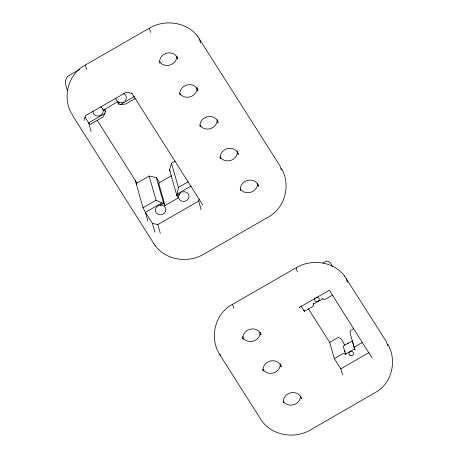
<?xml version="1.0" encoding="UTF-8"?>
<svg xmlns="http://www.w3.org/2000/svg" width="458" height="458" viewBox="0 0 458 458"><rect width="100%" height="100%" fill="white"/><g stroke="black" fill="none" stroke-linecap="round" stroke-linejoin="round"><path stroke-width="0.69" d="M176.788 56.323L176.765 57.405C175.706 65.649 164.084 68.477 159.55 61.481L159.699 61.698M196.974 88.142L196.951 89.224C195.892 97.468 184.271 100.296 179.736 93.3L179.885 93.518M217.161 119.962L217.138 121.044C216.079 129.288 204.457 132.116 199.923 125.12L200.072 125.337M237.347 151.781L237.324 152.863C236.265 161.107 224.643 163.935 220.109 156.939L220.258 157.157M257.533 183.601L257.511 184.683C256.554 192.881 244.761 195.755 240.295 188.759L240.444 188.977M260.064 332.405L260.035 333.481C258.976 341.725 247.36 344.559 242.82 337.563L242.356 336.596M280.25 364.225L280.222 365.301C279.162 373.545 267.546 376.379 263.007 369.383L263.161 369.6M300.437 396.044L300.408 397.12C299.349 405.37 287.733 408.198 283.199 401.202M84.1 120.5L85.394 115.759L126.46 92.144L131.887 93.283M92.791 110.945L93.426 113.784L95.333 115.485A5.267 4.832 -15.9 0 0 101.653 114.46C103.187 112.989 103.685 110.504 102.54 108.649M136.89 184.717L136.135 183.526L149.136 176.049L156.281 177.549L163.615 203.283L165.046 205.545L178.305 197.919L176.874 195.658L178.38 187.436L171.475 163.208L175.174 161.079M119.114 102.392L118.788 104.098L120.574 104.476L125.503 104.086L135.356 98.418M299.549 307.123L299.217 307.524L329.325 290.212L372.033 357.904M84.936 117.002L88.64 122.836L90.163 124.41L103.164 116.933L105.529 111.723L104.756 109.015M179.364 194.186L176.874 195.658L169.54 169.924L171.475 163.208M201.154 209.81L198.663 201.062L199.207 199.173M350.714 330.43L350.107 331.804L350.233 333.516L354.629 348.956M103.107 110.321L117.357 101.842L118.788 104.098L118.21 102.071M181.15 192.497C179.25 193.591 178.093 195.904 178.694 198.062A5.267 4.832 -15.9 0 0 185.095 201.245A5.267 4.832 -15.9 0 0 188.811 195.148A5.267 4.832 -15.9 0 0 182.416 191.965M197.885 36.657C187.019 21.892 164.806 18.984 149.434 28.161L85.451 64.956C68.087 73.961 62.025 97.142 71.688 113.91M155.296 245.7C166.168 260.465 188.381 263.379 203.747 254.196L267.73 217.401C285.094 208.401 291.156 185.221 281.493 168.447M344.702 276.203C333.83 261.438 311.617 258.524 296.252 267.707L232.721 304.238C214.39 313.656 209.003 338.662 220.292 355.5L260.665 419.139C270.804 435.632 294.523 439.554 310.644 429.839L376.596 391.79C392.38 382.052 396.943 360.228 387.937 344.353M79.669 69.364L69.398 75.272C63.536 78.352 65.5 85.829 67.595 90.615M105.042 113.407L88.64 122.836L91.131 131.583M120.574 104.476L134.48 96.478M171.315 175.843L158.657 183.12L165.046 205.545M154.947 232.177L152.457 223.43L145.421 212.346L143.039 207.755L156.041 200.278L161.829 202.911L163.615 203.283L160.283 205.11M178.38 187.436L188.232 181.769M161.829 202.911L145.421 212.346L147.911 221.088M177.355 193.98L191.267 185.982M152.457 223.43L157.815 224.552L198.663 201.062M323.016 263.127C326.966 258.764 330.882 261.999 332.331 266.55M300.9 305.921L304.347 311.354L312.287 306.786A2.633 2.416 -15.9 0 0 313.255 303.431L313.644 304.043L322.724 298.822L322.335 298.21A2.633 2.416 -15.9 0 0 325.901 298.954L332.623 295.089M342.527 374.867L340.809 368.833L334.3 358.568L329.691 342.384L337.632 337.815M351.246 329.989L353.69 328.581M352.603 341.491L352.208 340.872L343.134 346.093L345.813 354.75A2.633 2.416 -15.9 0 0 342.24 354.005L334.3 358.568M362.581 342.309L355.86 346.174A2.633 2.416 -15.9 0 0 354.893 349.528L352.208 340.872M345.424 354.137L354.498 348.916M340.809 368.833L369.085 352.574M123.717 101.968C121.748 103.073 119.137 102.941 117.403 101.447A5.267 4.832 -15.9 0 1 115.88 98.069M338.273 337.58C342.092 337.603 342.716 342.87 344.937 345.006M100.594 106.857L101.676 107.59M101.825 107.767L102.5 108.563M72.45 114.208L73.022 116.223L153.917 243.713M197.736 36.451L280.159 166.139L281.304 170.158M344.553 275.991L386.604 342.04L387.749 346.059M153.768 243.501L155.445 245.912M308.457 308.915L329.691 342.384M131.755 93.094L202.602 204.772M169.54 169.924L170.302 171.115M156.281 177.549L159.693 182.919M104.098 109.468L105.529 111.723M97.262 120.42L137.079 183.183M346.231 278.401L347.376 282.42M354.32 347.519L354.893 349.528M344.668 350.731L345.051 352.07M296.229 267.93L297.374 271.949M303.963 310.003L304.347 311.354M257.734 183.624L258.495 186.309L257.631 184.076C253.165 177.086 241.372 179.954 240.416 188.158L240.57 190.551L240.192 189.211M237.359 151.134L238.309 154.483L237.444 152.256C232.904 145.26 221.288 148.094 220.229 156.338L220.384 158.731L220.006 157.392M199.413 38.861L200.558 42.88M300.826 396.737L301.398 398.746L300.528 396.519C295.994 389.523 284.378 392.351 283.313 400.595L283.473 402.994M217.361 119.985L218.123 122.664L217.258 120.437C212.718 113.441 201.102 116.275 200.043 124.519L200.198 126.912M280.256 363.578L281.212 366.927L280.342 364.7C275.808 357.704 264.192 360.532 263.127 368.776L263.287 371.175L262.715 369.165M196.986 87.495L197.936 90.844L197.072 88.617C192.532 81.621 180.916 84.455 179.857 92.699L180.011 95.092M260.264 332.428L261.026 335.107L260.155 332.88C255.621 325.884 244.005 328.712 242.94 336.956L243.101 339.355L242.528 337.346M177.177 57.015L177.75 59.025L176.885 56.798C172.345 49.802 160.729 52.63 159.67 60.88L159.825 63.273M232.687 304.467L233.832 308.492M149.411 28.39L150.556 32.409M219.909 354.16L220.292 355.5M149.136 176.049L156.041 200.278M157.815 224.552L160.306 233.299M135.19 180.212L143.039 207.755M85.417 65.191L86.562 69.21M347.799 343.689A2.37 2.175 -15.9 0 1 348.372 343.448M316.278 297.294A2.37 2.175 -15.9 0 1 319.226 299.48A2.37 2.175 -15.9 0 1 315.883 301.404A2.37 2.175 -15.9 0 1 315.219 297.9M123.74 93.547A5.267 4.832 -15.9 0 1 124.805 101.149M160.621 205.052L159.264 205.276A5.267 4.832 -15.9 0 0 156.069 212.523A5.267 4.832 -15.9 0 0 164.296 213.205A5.267 4.832 -15.9 0 0 163.237 205.602L160.621 205.052M350.084 355.517A2.37 2.175 -15.9 0 0 353.622 353.484A2.37 2.175 -15.9 0 0 350.089 351.733A2.37 2.175 -15.9 0 0 350.084 355.517"/></g></svg>
